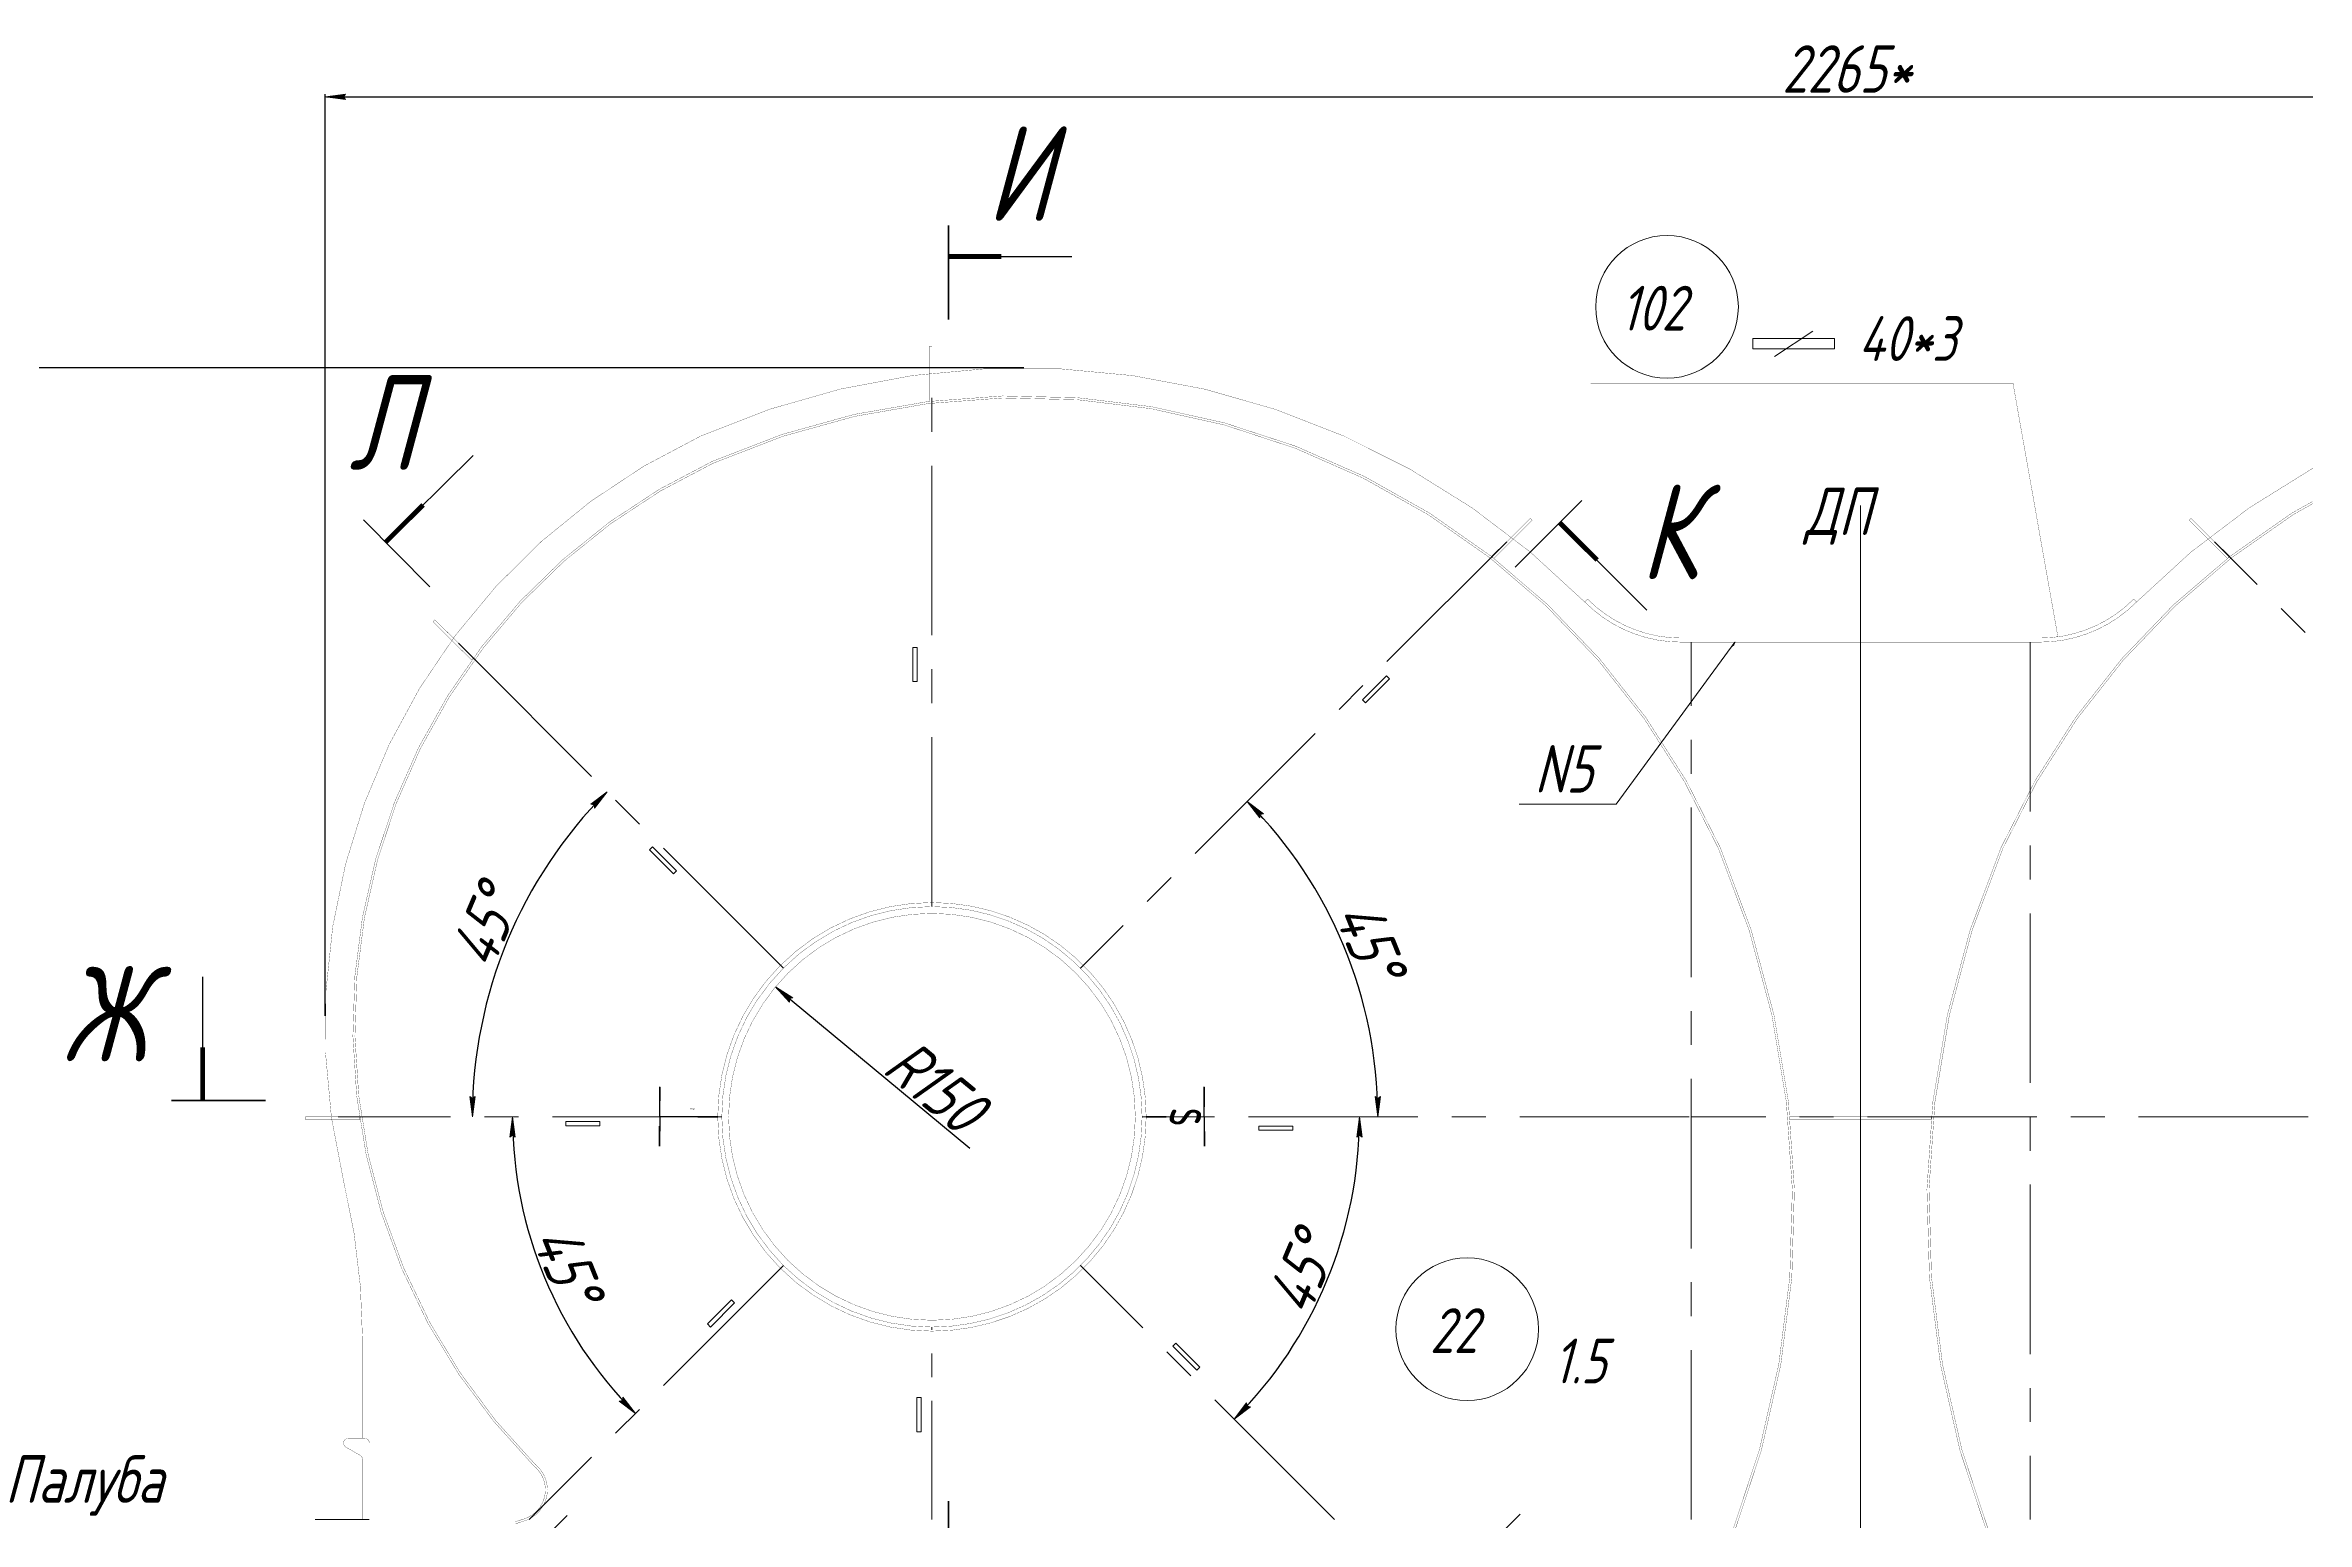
# Model space of a CAD drawing. Header units: millimetres. Extents: x 77380 to 135900, y -26587 to 17301.
# Drawn here: x 94995 to 96663, y -17278 to -16190 of the extents above; entities that cross this region are included whole.
import ezdxf

# ---------------------------------------------------------------- set-up
doc = ezdxf.new("R2010")
doc.units = ezdxf.units.MM
for name, pattern in [('K5LT32768', [0]), ('K5LT32772', [0]), ('K5LT32777', [0]), ('K5LT32780', [0]), ('K5LT32782', [50, 37.5, -12.5]), ('K5LT32785', [200, 125, -25, 25, -25]), ('K5LT32794', [0]), ('K5LT32796', [0]), ('K5LT32800', [100, 75, -25]), ('K5LT32804', [50, 37.5, -12.5]), ('K5LT32806', [140, 87.5, -17.5, 17.5, -17.5]), ('K5LT32807', [850.2, 600, -125, 0.2, -125]), ('K5LT32832', [0]), ('K5LT32833', [0]), ('K5LT32834', [0]), ('K5LT32835', [0]), ('K5LT32836', [0]), ('K5LT32837', [0]), ('K5LT_THIN', [0])]:
    doc.linetypes.add(name, pattern=pattern)
doc.layers.add('4001', color=7, linetype='Continuous')
doc.layers.add('РАЗМЕРЫ', color=3, linetype='Continuous', lineweight=25)
doc.styles.add('KDIMTEXTSTYLE', font='GOST_AU.SHX', dxfattribs={"width": 0.96, "oblique": 15, "height": 5})
doc.styles.add('KTEXTSTYLE', font='GOST_AU.SHX', dxfattribs={"width": 0.96, "height": 5})
doc.dimstyles.new('KDIMSTYLE (1.00)', dxfattribs={"dimtxt": 5, "dimasz": 1, "dimexe": 2, "dimexo": 0, "dimgap": 1, "dimtad": 1, "dimtxsty": 'KDIMTEXTSTYLE', "dimsah": 1, "dimcen": 0, "dimdle": 1, "dimadec": 0, "dimazin": 0, "dimtfac": 0.667, "dimtmove": 0, "dimatfit": 3, "dimfxl": 1, "dimtvp": 1, "dimtolj": 1, "dimtzin": 0, "dimarcsym": 0})

# ---------------------------------------------------------------- blocks, each defined once
blk = doc.blocks.new('KDIMARROW_01')
blk.add_hatch(color=0).paths.add_polyline_path([(0, 0), (-15, 2), (-13.5, 0), (-15, -2)])
at = {"color": 0, "linetype": 'K5LT_THIN', "lineweight": 18}
for p, q in [((-13.5, 0), (-15, 2)), ((-15, 2), (0, 0)), ((0, 0), (-15, -2)), ((-15, -2), (-13.5, 0))]:
    blk.add_line(p, q, dxfattribs=at)
at = {"layer": '4001', "color": 0, "linetype": 'K5LT_THIN', "lineweight": 18}
blk.add_line((0, 0), (-1, 0), dxfattribs=at)
blk = doc.blocks.new('*D635')
at = {"layer": 'Defpoints', "color": 0}
for p in [(95716.8, -16427.4), (94875.8, -17781.6), (95193.9, -17781.6)]:
    blk.add_point(p, dxfattribs=at)
at = {"layer": 'РАЗМЕРЫ', "color": 0, "lineweight": -2}
for p, q in [((95716.8, -16427.4), (94873.8, -16427.4)), ((94875.8, -16428.4), (94875.8, -17780.6)), ((95193.9, -17781.6), (94873.8, -17781.6))]:
    blk.add_line(p, q, dxfattribs=at)
for p, rotation in [((94875.8, -16427.4), 90), ((94875.8, -17781.6), 270)]:
    blk.add_blockref('KDIMARROW_01', p, dxfattribs=dict(at, rotation=rotation))
at = {"layer": 'РАЗМЕРЫ', "color": 7, "insert": (94856.6, -17104.5), "char_height": 5, "attachment_point": 5, "rotation": 90, "style": 'KDIMTEXTSTYLE'}
blk.add_mtext('\\A1;\\H35.0;\\W0.965;\\Q15;\\H35.0;\\W0.965;\\Q15;\\Q15;1354\\H35.0;\\W0.965;\\Q15;\\Q15;*', dxfattribs=at)
blk = doc.blocks.new('*D636')
at = {"layer": 'Defpoints', "color": 0}
for p in [(96072.9, -16555.6), (95933.8, -16815.1), (95648.9, -16979.6), (95648.9, -16979.6), (96207.4, -16979.6)]:
    blk.add_point(p, dxfattribs=at)
at = {"layer": 'РАЗМЕРЫ', "color": 0, "lineweight": -2}
blk.add_arc((95648.9, -16979.6), 328.9, 0.1742, 44.8258, dxfattribs=at)
for p, rotation in [((95881.5, -16747), 134.9128737972383), ((95977.9, -16979.6), 270.0870914435182)]:
    blk.add_blockref('KDIMARROW_01', p, dxfattribs=dict(at, rotation=rotation))
at = {"layer": 'РАЗМЕРЫ', "color": 7, "insert": (95971.8, -16849.1), "char_height": 5, "attachment_point": 5, "rotation": 292, "style": 'KDIMTEXTSTYLE'}
blk.add_mtext('\\A1;\\H35.0;\\W0.965;\\Q15;45%%d', dxfattribs=at)
blk = doc.blocks.new('*D637')
at = {"layer": 'Defpoints', "color": 0}
for p in [(95648.9, -16979.6), (95648.9, -16979.6), (96207.4, -16979.6), (95953.6, -17061.2), (95945.9, -17276.6)]:
    blk.add_point(p, dxfattribs=at)
at = {"layer": 'РАЗМЕРЫ', "color": 0, "lineweight": -2}
blk.add_arc((95648.9, -16979.6), 315.4, 315.1817, 359.8183, dxfattribs=at)
for p, rotation in [((95964.3, -16979.6), 89.90915588840991), ((95871.9, -17202.5), 225.0908441115901)]:
    blk.add_blockref('KDIMARROW_01', p, dxfattribs=dict(at, rotation=rotation))
at = {"layer": 'РАЗМЕРЫ', "color": 7, "insert": (95921.5, -17095.3), "char_height": 5, "attachment_point": 5, "rotation": 67, "style": 'KDIMTEXTSTYLE'}
blk.add_mtext('\\A1;\\H35.0;\\W0.965;\\Q15;45%%d', dxfattribs=at)
blk = doc.blocks.new('*D638')
at = {"layer": 'Defpoints', "color": 0}
for p in [(95210.9, -16979.6), (95648.9, -16979.6), (95648.9, -16979.6), (95381.1, -17134.2), (95351.9, -17276.6)]:
    blk.add_point(p, dxfattribs=at)
at = {"layer": 'РАЗМЕРЫ', "color": 0, "lineweight": -2}
blk.add_arc((95648.9, -16979.6), 309.3, 180.1852, 224.8148, dxfattribs=at)
for p, rotation in [((95339.6, -16979.6), 90.09262030294686), ((95430.2, -17198.3), 314.9073796970532)]:
    blk.add_blockref('KDIMARROW_01', p, dxfattribs=dict(at, rotation=rotation))
at = {"layer": 'РАЗМЕРЫ', "color": 7, "insert": (95380, -17088.2), "char_height": 5, "attachment_point": 5, "rotation": 292, "style": 'KDIMTEXTSTYLE'}
blk.add_mtext('\\A1;\\H35.0;\\W0.965;\\Q15;45%%d', dxfattribs=at)
blk = doc.blocks.new('*D639')
at = {"layer": 'Defpoints', "color": 0}
for p in [(95299.4, -16630.1), (95321.5, -16891.8), (95210.9, -16979.6), (95648.9, -16979.6), (95648.9, -16979.6)]:
    blk.add_point(p, dxfattribs=at)
at = {"layer": 'РАЗМЕРЫ', "color": 0, "lineweight": -2}
blk.add_arc((95648.9, -16979.6), 339, 135.169, 179.831, dxfattribs=at)
for p, rotation in [((95409.3, -16739.9), 45.08451428045885), ((95310, -16979.6), 269.9154857195412)]:
    blk.add_blockref('KDIMARROW_01', p, dxfattribs=dict(at, rotation=rotation))
at = {"layer": 'РАЗМЕРЫ', "color": 7, "insert": (95319.2, -16839.6), "char_height": 5, "attachment_point": 5, "rotation": 67, "style": 'KDIMTEXTSTYLE'}
blk.add_mtext('\\A1;\\H35.0;\\W0.965;\\Q15;45%%d', dxfattribs=at)
blk = doc.blocks.new('*D641')
at = {"layer": 'Defpoints', "color": 0}
for p in [(95533.5, -16883.8), (95648.9, -16979.6)]:
    blk.add_point(p, dxfattribs=at)
at = {"layer": 'РАЗМЕРЫ', "color": 0, "lineweight": -2}
blk.add_line((95534.2, -16884.5), (95676.8, -17002.6), dxfattribs=at)
at = {"layer": 'РАЗМЕРЫ', "color": 0, "lineweight": -2, "rotation": 140.3455151007472}
blk.add_blockref('KDIMARROW_01', (95533.5, -16883.8), dxfattribs=at)
at = {"layer": 'РАЗМЕРЫ', "color": 7, "insert": (95651.2, -16956.5), "char_height": 5, "attachment_point": 5, "rotation": 320.3455, "style": 'KDIMTEXTSTYLE'}
blk.add_mtext('\\A1;\\H35.0;\\W0.965;\\Q15;R\\H35.0;\\W0.965;\\Q15;\\Q15;150', dxfattribs=at)
blk = doc.blocks.new('*D644')
at = {"layer": 'Defpoints', "color": 0}
for p in [(97466.6, -16227.6), (95201.3, -16905.2), (97466.6, -16915)]:
    blk.add_point(p, dxfattribs=at)
at = {"layer": 'РАЗМЕРЫ', "color": 0, "lineweight": -2}
for p, q in [((95201.3, -16905.2), (95201.3, -16225.6)), ((95202.3, -16227.6), (97465.6, -16227.6)), ((97466.6, -16915), (97466.6, -16225.6))]:
    blk.add_line(p, q, dxfattribs=at)
at = {"layer": 'РАЗМЕРЫ', "color": 0, "lineweight": -2, "rotation": 180}
blk.add_blockref('KDIMARROW_01', (95201.3, -16227.6), dxfattribs=at)
at = {"layer": 'РАЗМЕРЫ', "color": 0, "lineweight": -2}
blk.add_blockref('KDIMARROW_01', (97466.6, -16227.6), dxfattribs=at)
at = {"layer": 'РАЗМЕРЫ', "color": 7, "insert": (96323.6, -16207), "char_height": 5, "attachment_point": 5, "style": 'KDIMTEXTSTYLE'}
blk.add_mtext('\\A1;\\H35.0;\\W0.965;\\Q15;\\H35.0;\\W0.965;\\Q15;\\Q15;2265\\H35.0;\\W0.965;\\Q15;\\Q15;*', dxfattribs=at)
blk = doc.blocks.new('U237')
at = {"color": 7, "linetype": 'K5LT32832', "lineweight": 60}
blk.add_line((128587.4, 18141.3), (128538.3, 18092.2), dxfattribs=at)
at = {"color": 7, "linetype": 'K5LT32834', "lineweight": 30}
blk.add_line((128571.1, 18125), (128635.5, 18060.6), dxfattribs=at)
at = {"color": 7, "linetype": 'K5LT32833', "const_width": 3.54}
blk.add_lwpolyline([(128571.1, 18125), (128598.8, 18097.4)], dxfattribs=at)
blk = doc.blocks.new('U238')
at = {"color": 7, "linetype": 'K5LT32832', "lineweight": 60}
blk.add_line((127790, 17343.9), (127839.1, 17393), dxfattribs=at)
at = {"color": 7, "linetype": 'K5LT32834', "lineweight": 30}
blk.add_line((127806.3, 17360.1), (127870.6, 17295.8), dxfattribs=at)
at = {"color": 7, "linetype": 'K5LT32833', "const_width": 3.54}
blk.add_lwpolyline([(127806.3, 17360.1), (127833.9, 17332.5)], dxfattribs=at)
blk = doc.blocks.new('U239')
at = {"color": 7, "linetype": 'K5LT32834', "lineweight": 30}
blk.add_line((127705.1, 18110.6), (127769.8, 18174.6), dxfattribs=at)
at = {"color": 7, "linetype": 'K5LT32832', "lineweight": 60}
blk.add_line((127688.9, 18127), (127737.7, 18077.6), dxfattribs=at)
at = {"color": 7, "linetype": 'K5LT32833', "const_width": 3.54}
blk.add_lwpolyline([(127705.1, 18110.6), (127732.8, 18138.1)], dxfattribs=at)
blk = doc.blocks.new('U240')
at = {"color": 7, "linetype": 'K5LT32834', "lineweight": 30}
blk.add_line((128477.4, 17330), (128542.1, 17394), dxfattribs=at)
at = {"color": 7, "linetype": 'K5LT32832', "lineweight": 60}
blk.add_line((128493.6, 17313.6), (128444.7, 17363), dxfattribs=at)
at = {"color": 7, "linetype": 'K5LT32833', "const_width": 3.54}
blk.add_lwpolyline([(128477.4, 17330), (128505.1, 17357.4)], dxfattribs=at)
blk = doc.blocks.new('U241')
at = {"color": 7, "linetype": 'K5LT32832', "lineweight": 60}
blk.add_line((128120.2, 18344.2), (128120.2, 18274.8), dxfattribs=at)
at = {"color": 7, "linetype": 'K5LT32834', "lineweight": 30}
blk.add_line((128120.2, 18321.2), (128211.2, 18321.2), dxfattribs=at)
at = {"color": 7, "linetype": 'K5LT32833', "const_width": 3.54}
blk.add_lwpolyline([(128120.2, 18321.2), (128159.2, 18321.2)], dxfattribs=at)
blk = doc.blocks.new('U242')
at = {"color": 7, "linetype": 'K5LT32832', "lineweight": 60}
blk.add_line((128120.2, 17334.1), (128120.2, 17403.5), dxfattribs=at)
at = {"color": 7, "linetype": 'K5LT32834', "lineweight": 30}
blk.add_line((128120.2, 17357.1), (128211.2, 17357.1), dxfattribs=at)
at = {"color": 7, "linetype": 'K5LT32833', "const_width": 3.54}
blk.add_lwpolyline([(128120.2, 17357.1), (128159.2, 17357.1)], dxfattribs=at)
blk = doc.blocks.new('U243')
at = {"color": 7, "linetype": 'K5LT32834', "lineweight": 30}
blk.add_line((127570.2, 17699), (127570.2, 17790.1), dxfattribs=at)
at = {"color": 7, "linetype": 'K5LT32832', "lineweight": 60}
blk.add_line((127547.2, 17699), (127616.6, 17699), dxfattribs=at)
at = {"color": 7, "linetype": 'K5LT32833', "const_width": 3.54}
blk.add_lwpolyline([(127570.2, 17699), (127570.2, 17738.1)], dxfattribs=at)
blk = doc.blocks.new('U244')
at = {"color": 2, "linetype": 'K5LT32836', "lineweight": 30, "true_color": 0xffff00}
for p, q in [((128309, 17687.1), (128308.9, 17709)), ((128266.1, 17686.9), (128309, 17687.1)), ((128309, 17687.1), (128309.1, 17665.2))]:
    blk.add_line(p, q, dxfattribs=at)
at = {"color": 2, "linetype": 'K5LT32837', "true_color": 0xffff00, "const_width": 1.12}
for points in [[(128308.9, 17709), (128308.9, 17694.1)], [(128266.1, 17686.9), (128281, 17687)], [(128309.1, 17665.2), (128309, 17680.1)]]:
    blk.add_lwpolyline(points, dxfattribs=at)
at = {"color": 7, "insert": (128316.5, 17693.6), "char_height": 2.5, "attachment_point": 1, "rotation": 269.6928, "style": 'KTEXTSTYLE'}
blk.add_mtext('\\H3.5;\\W0.965;\\Q15;\\Q0;\\W0.765;\\H33.07;{\\c65535;s}', dxfattribs=at)
blk = doc.blocks.new('U245')
at = {"true_color": 0xffff00}
blk.add_hatch(color=2, dxfattribs=at).paths.add_polyline_path([(127930.5, 17692.3), (127930.5, 17692.3), (127930.5, 17692.3), (127930.6, 17692.3), (127930.7, 17692.4), (127930.7, 17692.4), (127930.7, 17692.4), (127930.6, 17692.5), (127930.5, 17692.6), (127930.4, 17692.7), (127930.4, 17692.8), (127930.4, 17693.1), (127930.5, 17693.3), (127930.7, 17693.3), (127930.9, 17693.2), (127931.8, 17692.4), (127932, 17692.3), (127932.2, 17692.3), (127932.6, 17692.4), (127932.8, 17692.7), (127932.8, 17693), (127932.7, 17693.3), (127932.4, 17693.5), (127932.4, 17693.5), (127932.4, 17693.5), (127932.3, 17693.5), (127932.2, 17693.4), (127932.2, 17693.4), (127932.3, 17693.4), (127932.4, 17693.2), (127932.5, 17693), (127932.5, 17692.7), (127932.4, 17692.6), (127932.2, 17692.5), (127932, 17692.6), (127931.1, 17693.4), (127930.9, 17693.5), (127930.8, 17693.5), (127930.7, 17693.5), (127930.3, 17693.4), (127930.1, 17693.1), (127930.1, 17692.8), (127930.2, 17692.5)])
at = {"color": 2, "linetype": 'K5LT32836', "lineweight": 30, "true_color": 0xffff00}
for p, q in [((127907.3, 17687.1), (127907.4, 17709)), ((127907.3, 17687.1), (127907.1, 17665.2)), ((127950.1, 17686.9), (127907.3, 17687.1))]:
    blk.add_line(p, q, dxfattribs=at)
at = {"color": 2, "linetype": 'K5LT32837', "true_color": 0xffff00, "const_width": 1.12}
for points in [[(127907.4, 17709), (127907.3, 17694.1)], [(127950.1, 17686.9), (127935.2, 17687)], [(127907.1, 17665.2), (127907.2, 17680.1)]]:
    blk.add_lwpolyline(points, dxfattribs=at)
blk = doc.blocks.new('U257')
at = {"color": 7, "linetype": 'K5LT_THIN', "lineweight": 18}
for p, q in [((128612.9, 17917.4), (128700.4, 18036.9)), ((128700.4, 18036.9), (128698.1, 18033.7))]:
    blk.add_line(p, q, dxfattribs=at)
at = {"color": 7, "linetype": 'K5LT32835', "lineweight": 18}
for p, q in [((128699.4, 18034.7), (128698.7, 18034.6)), ((128699.4, 18034.7), (128698.7, 18034.6)), ((128698.7, 18034.5), (128698.7, 18034.6)), ((128699.4, 18034.6), (128698.7, 18034.5)), ((128698.7, 18034.5), (128698.7, 18034.5)), ((128699.5, 18034.8), (128698.8, 18034.7)), ((128698.8, 18034.4), (128698.8, 18034.7)), ((128698.9, 18034.4), (128698.8, 18034.7)), ((128699.3, 18034.5), (128698.8, 18034.4)), ((128699, 18034.3), (128698.9, 18034.9)), ((128699.5, 18034.9), (128698.9, 18034.8)), ((128699.5, 18034.9), (128698.9, 18034.8)), ((128699, 18034.3), (128698.9, 18034.8)), ((128699.3, 18034.5), (128698.9, 18034.4)), ((128699.3, 18034.4), (128698.9, 18034.3)), ((128699.6, 18035.1), (128699, 18035)), ((128699.1, 18034.2), (128699, 18035)), ((128699.2, 18034.2), (128699, 18035)), ((128699.5, 18035), (128699, 18034.9)), ((128699.2, 18034.3), (128699, 18034.3)), ((128699.6, 18035.2), (128699.1, 18035.1)), ((128699.6, 18035.2), (128699.1, 18035.1)), ((128699.2, 18034.3), (128699.1, 18035.1)), ((128699.2, 18034.3), (128699.1, 18034.2)), ((128699.2, 18034.2), (128699.1, 18034.2)), ((128699.7, 18035.4), (128699.2, 18035.3)), ((128699.3, 18034.5), (128699.2, 18035.3)), ((128699.7, 18035.3), (128699.2, 18035.2)), ((128699.3, 18034.4), (128699.2, 18035.2)), ((128699.8, 18035.5), (128699.3, 18035.4)), ((128699.4, 18034.7), (128699.3, 18035.4)), ((128699.7, 18035.4), (128699.3, 18035.4)), ((128699.4, 18034.6), (128699.3, 18035.3)), ((128699.8, 18035.6), (128699.4, 18035.5)), ((128699.8, 18035.6), (128699.4, 18035.6)), ((128699.5, 18034.8), (128699.4, 18035.5)), ((128699.5, 18034.9), (128699.4, 18035.5)), ((128699.9, 18035.8), (128699.5, 18035.7)), ((128699.6, 18035.1), (128699.5, 18035.7)), ((128699.9, 18035.7), (128699.5, 18035.6)), ((128699.6, 18035), (128699.5, 18035.6)), ((128699.7, 18035.2), (128699.6, 18035.8)), ((128699.7, 18035.3), (128699.6, 18035.8)), ((128699.9, 18035.8), (128699.6, 18035.8)), ((128699.8, 18035.6), (128699.7, 18036)), ((128700, 18036), (128699.7, 18035.9)), ((128699.8, 18035.5), (128699.7, 18035.9)), ((128700, 18035.9), (128699.7, 18035.9)), ((128699.9, 18035.8), (128699.8, 18036.1)), ((128700, 18036.1), (128699.8, 18036)), ((128700.1, 18036.1), (128699.8, 18036.1)), ((128699.8, 18035.7), (128699.8, 18036)), ((128700, 18036), (128699.9, 18036.3)), ((128700.1, 18036.3), (128699.9, 18036.2)), ((128699.9, 18035.9), (128699.9, 18036.2)), ((128700.1, 18036.2), (128699.9, 18036.2)), ((128700.2, 18036.4), (128700, 18036.4)), ((128700, 18036.1), (128700, 18036.3)), ((128700.2, 18036.3), (128700, 18036.3)), ((128700.1, 18036.3), (128700.1, 18036.5)), ((128700.2, 18036.5), (128700.1, 18036.4)), ((128700.3, 18036.5), (128700.1, 18036.5)), ((128700.1, 18036.2), (128700.1, 18036.4)), ((128700.3, 18036.7), (128700.2, 18036.7)), ((128700.2, 18036.4), (128700.2, 18036.6)), ((128700.2, 18036.5), (128700.2, 18036.6)), ((128700.3, 18036.6), (128700.2, 18036.6)), ((128700.3, 18036.7), (128700.3, 18036.8)), ((128700.4, 18036.8), (128700.3, 18036.8)), ((128700.3, 18036.6), (128700.3, 18036.7)), ((128700.4, 18036.7), (128700.3, 18036.7)), ((128700.4, 18036.9), (128700.4, 18036.9)), ((128700.4, 18036.9), (128700.4, 18036.9)), ((128700.4, 18036.8), (128700.4, 18036.8))]:
    blk.add_line(p, q, dxfattribs=at)
at = {"color": 7, "linetype": 'K5LT32835', "const_width": 0.18}
blk.add_lwpolyline([(128698.7, 18034.5), (128700.4, 18036.9), (128699.2, 18034.2)], close=True, dxfattribs=at)
blk = doc.blocks.new('U263')
at = {"color": 2, "linetype": 'K5LT32782', "lineweight": 18, "true_color": 0xffff00}
for p, q in [((128094, 18032.9), (128097.1, 18032.9)), ((128094, 18007.8), (128094, 18032.9)), ((128097.1, 18032.9), (128097.1, 18007.8)), ((128097.1, 18007.8), (128094, 18007.8))]:
    blk.add_line(p, q, dxfattribs=at)
blk = doc.blocks.new('U264')
at = {"color": 2, "linetype": 'K5LT32782', "lineweight": 18, "true_color": 0xffff00}
for p, q in [((128097, 17479.9), (128100.1, 17479.9)), ((128097, 17454.8), (128097, 17479.9)), ((128100.1, 17479.9), (128100.1, 17454.8)), ((128100.1, 17454.8), (128097, 17454.8))]:
    blk.add_line(p, q, dxfattribs=at)
blk = doc.blocks.new('U275')
at = {"color": 2, "linetype": 'K5LT32782', "lineweight": 18, "true_color": 0xffff00}
for p, q in [((127838.1, 17680.3), (127838.1, 17683.5)), ((127838.1, 17683.5), (127863.2, 17683.5)), ((127863.2, 17683.5), (127863.2, 17680.3)), ((127863.2, 17680.3), (127838.1, 17680.3))]:
    blk.add_line(p, q, dxfattribs=at)
blk = doc.blocks.new('U276')
at = {"color": 2, "linetype": 'K5LT32782', "lineweight": 18, "true_color": 0xffff00}
for p, q in [((128349.1, 17677), (128349.1, 17680.1)), ((128349.1, 17680.1), (128374.2, 17680.1)), ((128374.2, 17677), (128349.1, 17677)), ((128374.2, 17680.1), (128374.2, 17677))]:
    blk.add_line(p, q, dxfattribs=at)
blk = doc.blocks.new('U282')
at = {"color": 2, "linetype": 'K5LT32782', "lineweight": 18, "true_color": 0xffff00}
for p, q in [((127899.7, 17883.9), (127901.9, 17886.1)), ((127917.4, 17866.2), (127899.7, 17883.9)), ((127901.9, 17886.1), (127919.6, 17868.4)), ((127919.6, 17868.4), (127917.4, 17866.2))]:
    blk.add_line(p, q, dxfattribs=at)
blk = doc.blocks.new('U283')
at = {"color": 2, "linetype": 'K5LT32782', "lineweight": 18, "true_color": 0xffff00}
for p, q in [((128285.7, 17517.9), (128287.9, 17520.1)), ((128303.4, 17500.2), (128285.7, 17517.9)), ((128287.9, 17520.1), (128305.6, 17502.4)), ((128305.6, 17502.4), (128303.4, 17500.2))]:
    blk.add_line(p, q, dxfattribs=at)
blk = doc.blocks.new('U285')
at = {"color": 2, "linetype": 'K5LT32782', "lineweight": 18, "true_color": 0xffff00}
for p, q in [((128425.6, 17994.4), (128443.3, 18012.1)), ((128445.5, 18009.9), (128427.8, 17992.2)), ((128443.3, 18012.1), (128445.5, 18009.9)), ((128427.8, 17992.2), (128425.6, 17994.4))]:
    blk.add_line(p, q, dxfattribs=at)
blk = doc.blocks.new('U286')
at = {"color": 2, "linetype": 'K5LT32782', "lineweight": 18, "true_color": 0xffff00}
for p, q in [((127942.6, 17534.2), (127960.3, 17551.9)), ((127962.5, 17549.7), (127944.8, 17531.9)), ((127960.3, 17551.9), (127962.5, 17549.7)), ((127944.8, 17531.9), (127942.6, 17534.2))]:
    blk.add_line(p, q, dxfattribs=at)

msp = doc.modelspace()

# ---------------------------------------------------------------- linework, layer by layer
at = {"color": 1, "linetype": 'K5LT32772', "lineweight": 18, "true_color": 0xff0000}
for p, q in [((96314.655, -16405.828), (96254.538, -16405.828)), ((96254.538, -16405.828), (96254.538, -16413.343)), ((96254.538, -16413.343), (96314.655, -16413.343)), ((96270.506, -16418.979), (96298.686, -16400.192)), ((96314.655, -16413.343), (96314.655, -16405.828)), ((96333.949, -17852.809), (96333.949, -16528.885))]:
    msp.add_line(p, q, dxfattribs=at)
at = {"color": 1, "linetype": 'K5LT32785', "lineweight": 18, "true_color": 0xff0000}
for p, q in [((95648.95, -16824.552), (95648.95, -16436.153)), ((96072.949, -16555.553), (95758.549, -16869.952)), ((96909.351, -16869.952), (96594.951, -16555.553)), ((95539.348, -16869.952), (95299.448, -16630.052)), ((96208.95, -17276.552), (96208.95, -16629.552)), ((96458.95, -16629.552), (96458.95, -17276.552)), ((95493.95, -16979.552), (95210.95, -16979.552)), ((96207.45, -16979.552), (95803.95, -16979.552)), ((96863.95, -16979.552), (96208.95, -16979.552)), ((95539.349, -17089.152), (95351.949, -17276.552)), ((95945.948, -17276.552), (95758.548, -17089.152))]:
    msp.add_line(p, q, dxfattribs=at)
at = {"color": 5, "linetype": 'K5LT32807', "lineweight": 18, "true_color": 0x0000ff}
for p, q in [((96061.949, -16566.553), (96072.707, -16555.794)), ((96595.193, -16555.794), (96605.951, -16566.553)), ((95299.817, -16630.422), (95310.648, -16641.252))]:
    msp.add_line(p, q, dxfattribs=at)
at = {"color": 7, "linetype": 'K5LT32780', "lineweight": 18}
msp.add_line((96153.738, -16749.108), (96082.057, -16749.108), dxfattribs=at)
at = {"color": 1, "linetype": 'K5LT32806', "lineweight": 18, "true_color": 0xff0000}
msp.add_line((95648.95, -17276.552), (95648.95, -17134.553), dxfattribs=at)
at = {"color": 3, "linetype": 'K5LT32768', "lineweight": 18, "true_color": 0x00ff00}
msp.add_line((95233.95, -17276.552), (95193.95, -17276.552), dxfattribs=at)
at = {"color": 5, "linetype": 'K5LT32794', "true_color": 0x0000ff, "const_width": 0.18}
for points in [[(95648.95, -16451.552), (95648.95, -16411.552), (95646.95, -16411.552), (95646.95, -16451.552), (95648.95, -16451.552)], [(96063.362, -16567.967), (96091.646, -16539.682), (96090.232, -16538.268), (96061.948, -16566.553), (96063.362, -16567.967)], [(96604.536, -16567.967), (96576.252, -16539.682), (96577.667, -16538.268), (96605.95, -16566.553), (96604.536, -16567.967)], [(95310.699, -16641.23), (95282.264, -16613.097), (95280.858, -16614.519), (95309.293, -16642.652), (95310.699, -16641.23)], [(95226.95, -16979.552), (95186.95, -16979.552), (95186.95, -16981.552), (95226.95, -16981.552), (95226.95, -16979.552)], [(96281.85, -16979.552), (96386.05, -16979.552), (96386.05, -16981.552), (96281.85, -16981.552), (96281.85, -16979.552)]]:
    msp.add_lwpolyline(points, dxfattribs=at)
at = {"color": 3, "linetype": 'K5LT32777', "true_color": 0x00ff00, "const_width": 0.18}
msp.add_lwpolyline([(95233.95, -17779.552), (95233.95, -17220.052, 0.41423792), (95230.45, -17216.553), (95228.95, -17216.553), (95228.95, -17144.179, 0.05960315), (95214.84, -17026.235, -0.35700911), (95478.233, -16477.723, -0.00501713), (95478.635, -16477.54, -0.31096461), (96130.498, -16600.028, 0.19978838), (96201.45, -16629.552), (96466.451, -16629.552, 0.19978334), (96537.404, -16600.026, -0.31089765), (97189.262, -16477.538, -0.00504742), (97189.667, -16477.723, -0.35700911), (97453.059, -17026.235, 0.05960327), (97438.95, -17144.179), (97438.95, -17216.553), (97437.45, -17216.553, 0.41423792), (97433.95, -17220.052), (97433.95, -17779.552)], format="xyb", dxfattribs=at)
at = {"color": 1, "linetype": 'K5LT32772', "true_color": 0xff0000, "const_width": 0.18}
msp.add_lwpolyline([(96134.772, -16438.705), (96446.329, -16438.705), (96479.432, -16625.68)], dxfattribs=at)
at = {"color": 6, "linetype": 'K5LT32800', "true_color": 0xff00ff, "const_width": 0.18}
for points in [[(95534.734, -17780.958), (95832.435, -17679.272, 0.4374517), (96230.322, -16780.847, 0.41271535), (95486.928, -16496.287, 0.51915225), (95355.345, -17236.969, -0.59636959), (95348.284, -17275.926), (95341.42, -17278.16)], [(95534.25, -17779.539), (95831.95, -17677.853, 0.43744683), (96228.95, -16781.452, 0.41270187), (95487.55, -16497.652, 0.51908344), (95356.35, -17235.853, -0.59515202), (95348.75, -17277.352), (95341.884, -17279.587)], [(97326.479, -17278.16), (97319.615, -17275.926, -0.59636959), (97312.555, -17236.969, 0.51915234), (97180.971, -16496.287, 0.41261207), (96437.577, -16780.847, 0.43745176), (96835.465, -17679.272), (97133.165, -17780.958)], [(97326.015, -17279.587), (97319.15, -17277.352, -0.59515202), (97311.55, -17235.853, 0.51908344), (97180.35, -16497.652, 0.41259846), (96438.95, -16781.452, 0.43744683), (96835.95, -17677.853), (97133.65, -17779.539)]]:
    msp.add_lwpolyline(points, format="xyb", dxfattribs=at)
at = {"color": 1, "linetype": 'K5LT32796', "true_color": 0xff0000, "const_width": 0.18}
for points in [[(96130.45, -16599.979), (96132.578, -16597.865, -0.00002927), (96132.626, -16597.913, 0.19978699), (96201.45, -16626.552), (96466.451, -16626.552, 0.19978377), (96535.275, -16597.912, -0.00002746), (96535.322, -16597.864), (96537.45, -16599.979)], [(95233.95, -17276.552), (95233.95, -17220.052, 0.41423792), (95230.45, -17216.553), (95218.45, -17216.553, 0.76735747), (95216.7, -17223.083), (95227.2, -17229.146, -0.2679376), (95228.95, -17232.177), (95228.95, -17276.552)]]:
    msp.add_lwpolyline(points, format="xyb", dxfattribs=at)
at = {"color": 6, "linetype": 'K5LT32804', "true_color": 0xff00ff, "const_width": 0.18}
for points in [[(95490.95, -16979.552, -0.41421309), (95648.95, -16821.552, -0.4142136), (95806.95, -16979.552)], [(95493.95, -16979.552, -0.41421309), (95648.95, -16824.552, -0.4142136), (95803.95, -16979.552)], [(95806.95, -16979.552, -0.4142136), (95648.95, -17137.553, -0.41421309), (95490.95, -16979.552)], [(95803.95, -16979.552, -0.4142136), (95648.95, -17134.553, -0.41421309), (95493.95, -16979.552)]]:
    msp.add_lwpolyline(points, format="xyb", dxfattribs=at)
at = {"color": 3, "linetype": 'K5LT32777', "true_color": 0x00ff00, "const_width": 0.18}
msp.add_lwpolyline([(95798.95, -16979.552, 1), (95498.95, -16979.552, 1)], format="xyb", close=True, dxfattribs=at)
at = {"color": 1, "linetype": 'K5LT32772', "lineweight": 18, "true_color": 0xff0000}
for centre in [(96191.132, -16382.345), (96043.745, -17136.141)]:
    msp.add_circle(centre, 52.603, dxfattribs=at)

# ---------------------------------------------------------------- block references
for name in ['U241', 'U239', 'U237', 'U257', 'U263', 'U285', 'U282', 'U243', 'U245', 'U244', 'U275', 'U276', 'U286', 'U283', 'U264', 'U242', 'U238', 'U240']:
    msp.add_blockref(name, (-32459.167, -34666.499))

# ---------------------------------------------------------------- texts
at = {"color": 7, "char_height": 2.5, "attachment_point": 1, "style": 'KTEXTSTYLE'}
for s, insert in [('\\H3.5;\\W0.965;\\Q15;\\Q15;\\H70.00;И', (95689.074, -16248.92)), ('\\H3.5;\\W0.965;\\Q15;\\Q15;\\H33.00;{\\c255;102}', (96156.624, -16366.845)), ('\\H3.5;\\W0.965;\\Q15;\\Q15;\\H33.00;{\\c255;40*3}', (96332.155, -16389.267)), ('\\H3.5;\\W0.965;\\Q15;\\Q15;\\H70.00;Л', (95218.761, -16432.479)), ('\\H3.5;\\W0.965;\\Q15;\\Q15;\\H70.00;К', (96171.143, -16513.045)), ('\\H3.5;\\W0.965;\\Q15;\\Q15;\\H35.00;ДП', (96292.82, -16515.638)), ('\\H3.5;\\W0.965;\\Q15;\\Q15;\\H35.00;N5', (96093.266, -16705.541)), ('\\H3.5;\\W0.965;\\Q15;\\Q15;\\H70.00;Ж', (95007.022, -16868.662)), ('\\H3.5;\\W0.965;\\Q15;\\Q15;\\H33.00;{\\c255;22}', (96016.199, -17120.641)), ('\\H3.5;\\W0.965;\\Q15;\\Q15;\\H33.00;{\\c255;1.5}', (96107.15, -17143.063)), ('\\H3.5;\\W0.965;\\Q15;\\Q15;\\H35.00;Палуба', (94965.13, -17229.147))]:
    msp.add_mtext(s, dxfattribs=dict(at, insert=insert))

# ---------------------------------------------------------------- dimensions: what is measured, and where the dimension line sits
at = {"layer": 'РАЗМЕРЫ', "color": 7}
dim = msp.add_linear_dim(base=(97466.612, -16227.582), p1=(95201.346, -16905.175), p2=(97466.612, -16914.997), text='\\H35.0;\\W0.965;\\Q15;\\H35.0;\\W0.965;\\Q15;\\Q15;2265\\H35.0;\\W0.965;\\Q15;\\Q15;*', dimstyle='KDIMSTYLE (1.00)', override={"dimscale": 1, "dimexo": 0, "dimblk1": 'KDIMARROW_01', "dimblk2": 'KDIMARROW_01', "dimse1": 0, "dimse2": 0, "dimclrt": 7, "dimtolj": 1}, dxfattribs=at)
dim.commit()
dim.dimension.update_dxf_attribs({"geometry": '*D644', "text_midpoint": (96323.612, -16227.582), "dimtype": 160})
dim = msp.add_linear_dim(base=(94875.793, -17781.552), p1=(95716.802, -16427.373), p2=(95193.95, -17781.552), angle=90, text='\\H35.0;\\W0.965;\\Q15;\\H35.0;\\W0.965;\\Q15;\\Q15;1354\\H35.0;\\W0.965;\\Q15;\\Q15;*', dimstyle='KDIMSTYLE (1.00)', override={"dimscale": 1, "dimexo": 0, "dimblk1": 'KDIMARROW_01', "dimblk2": 'KDIMARROW_01', "dimse1": 0, "dimse2": 0, "dimclrt": 7, "dimtolj": 1}, dxfattribs=at)
dim.commit()
dim.dimension.update_dxf_attribs({"geometry": '*D635', "text_midpoint": (94875.793, -17104.463), "dimtype": 160})
for base, line1, line2, picture, middle in [((95933.819, -16815.082), ((95648.949, -16979.552), (96207.45, -16979.552)), ((95648.949, -16979.552), (96072.949, -16555.553)), '*D636', (95953.937, -16856.329)), ((95321.527, -16891.82), ((95648.948, -16979.552), (95299.448, -16630.052)), ((95648.948, -16979.552), (95210.95, -16979.552)), '*D639', (95336.923, -16847.106)), ((95381.083, -17134.205), ((95648.949, -16979.552), (95210.95, -16979.552)), ((95648.949, -16979.552), (95351.949, -17276.552)), '*D638', (95362.166, -17095.42)), ((95953.555, -17061.172), ((95648.948, -16979.552), (95945.948, -17276.552)), ((95648.948, -16979.552), (96207.45, -16979.552)), '*D637', (95939.231, -17102.77))]:
    dim = msp.add_angular_dim_2l(base=base, line1=line1, line2=line2, dimstyle='KDIMSTYLE (1.00)', override={"dimscale": 1, "dimpost": '\\H35.0;\\W0.965;\\Q15;<>', "dimblk1": 'KDIMARROW_01', "dimblk2": 'KDIMARROW_01', "dimclrt": 7, "dimtolj": 1}, dxfattribs=at)
    dim.commit()
    dim.dimension.update_dxf_attribs({"geometry": picture, "text_midpoint": middle, "dimtype": 162})
dim = msp.add_radius_dim(center=(95648.95, -16979.552), mpoint=(95533.464, -16883.829), text='\\H35.0;\\W0.965;\\Q15;R\\H35.0;\\W0.965;\\Q15;\\Q15;150', dimstyle='KDIMSTYLE (1.00)', override={"dimscale": 1, "dimblk2": 'KDIMARROW_01', "dimclrt": 7, "dimtofl": 0, "dimtolj": 1}, dxfattribs=at)
dim.commit()
dim.dimension.update_dxf_attribs({"geometry": '*D641', "text_midpoint": (95638.941, -16971.256), "dimtype": 164})

doc.saveas('drawing.dxf')
